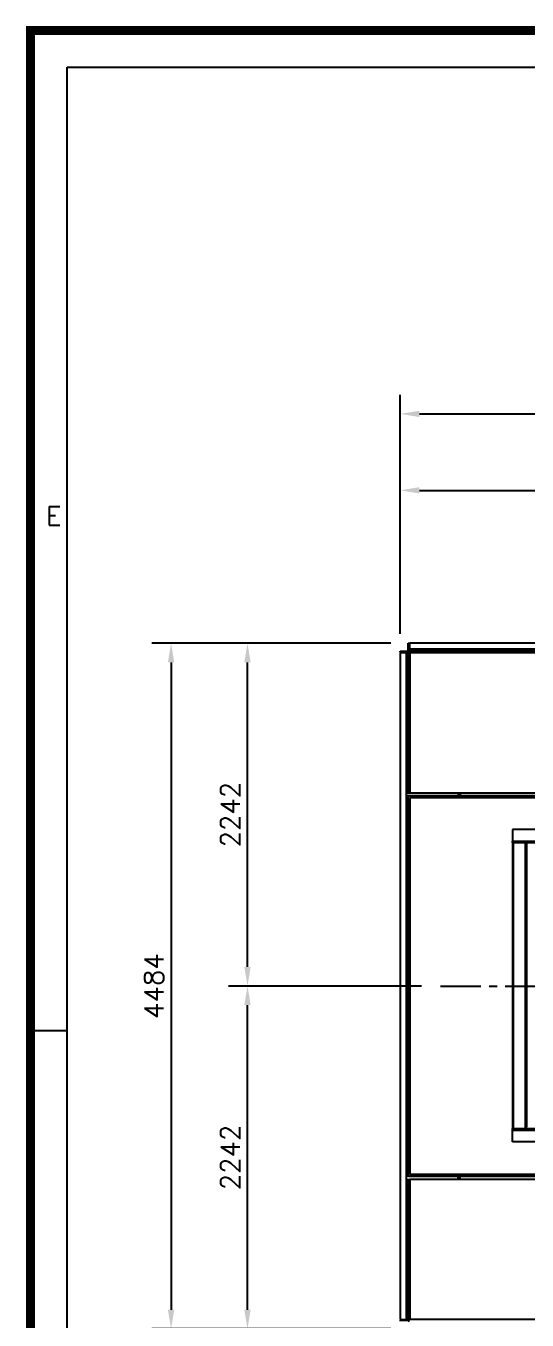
# Model space of a CAD drawing. Header units: millimetres. Extents: x 0 to 55611, y 0 to 32827.
# Drawn here: x 402 to 3682, y 23646 to 32111 of the extents above; entities that cross this region are included whole.
import ezdxf

# ---------------------------------------------------------------- set-up
doc = ezdxf.new("R2010")
doc.units = ezdxf.units.MM
doc.header["$LTSCALE"] = 10
doc.header["$PDSIZE"] = -1
doc.linetypes.add('CENTER', pattern=[50.8, 31.75, -6.35, 6.35, -6.35])
doc.linetypes.add('SLD-Continua', pattern=[0])
for name, color, linetype in [('EQUIPO', 30, 'SLD-Continua'), ('FIMSA-CENTROS', 3, 'CENTER'), ('STRUC', 5, 'SLD-Continua')]:
    doc.layers.add(name, color=color, linetype=linetype)
doc.styles.add('1', font='romans.shx', dxfattribs={"height": 125})
doc.styles.get("Standard").update_dxf_attribs({"font": 'romans.shx'})
doc.dimstyles.new('50', dxfattribs={"dimscale": 0, "dimtxt": 125, "dimasz": 125, "dimexe": 125, "dimexo": 125, "dimgap": 50, "dimtad": 1, "dimdec": 0, "dimlfac": 49.861111, "dimzin": 1, "dimtxsty": '1', "dimcen": 2.5, "dimclrd": 1, "dimclre": 1, "dimadec": 0, "dimazin": 0, "dimtfac": 1, "dimtdec": 0, "dimtmove": 0, "dimatfit": 3, "dimfxl": 1, "dimtzin": 1, "dimarcsym": 0})

# ---------------------------------------------------------------- blocks, each defined once
blk = doc.blocks.new('*D99')
at = {"color": 1, "lineweight": -2, "transparency": 16777216}
for p, q in [((2790.8, 28073.3), (1227.1, 28073.3)), ((1352.1, 27948.3), (1352.1, 23713.9)), ((2790.8, 23588.9), (1227.1, 23588.9))]:
    blk.add_line(p, q, dxfattribs=at)
at = {"color": 1, "transparency": 16777216}
for points in [[(1331.2, 27948.3), (1372.9, 27948.3), (1352.1, 28073.3)], [(1331.2, 23713.9), (1372.9, 23713.9), (1352.1, 23588.9)]]:
    blk.add_solid(points, dxfattribs=at)
at = {"layer": 'Defpoints', "color": 0, "transparency": 16777216}
for p in [(2915.8, 28073.3), (1352.1, 23588.9), (2915.8, 23588.9)]:
    blk.add_point(p, dxfattribs=at)
at = {"color": 0, "transparency": 16777216, "insert": (1177.1, 25831.1), "char_height": 125, "attachment_point": 2, "rotation": 90, "style": '1'}
blk.add_mtext('4484', dxfattribs=at)
blk = doc.blocks.new('*D100')
at = {"color": 1, "lineweight": -2, "transparency": 16777216}
for p, q in [((2990.5, 25831.1), (1727.1, 25831.1)), ((1852.1, 23713.9), (1852.1, 25706.1)), ((2790.8, 23588.9), (1727.1, 23588.9))]:
    blk.add_line(p, q, dxfattribs=at)
at = {"color": 1, "transparency": 16777216}
for points in [[(1831.2, 25706.1), (1872.9, 25706.1), (1852.1, 25831.1)], [(1831.2, 23713.9), (1872.9, 23713.9), (1852.1, 23588.9)]]:
    blk.add_solid(points, dxfattribs=at)
at = {"layer": 'Defpoints', "color": 0, "transparency": 16777216}
for p in [(1852.1, 25831.1), (3115.5, 25831.1), (2915.8, 23588.9)]:
    blk.add_point(p, dxfattribs=at)
at = {"color": 0, "transparency": 16777216, "insert": (1677.1, 24710), "char_height": 125, "attachment_point": 2, "rotation": 90, "style": '1'}
blk.add_mtext('2242', dxfattribs=at)
blk = doc.blocks.new('*D101')
at = {"color": 1, "lineweight": -2, "transparency": 16777216}
for p, q in [((2790.8, 28073.3), (1727.1, 28073.3)), ((1852.1, 25956.1), (1852.1, 27948.3)), ((2990.5, 25831.1), (1727.1, 25831.1))]:
    blk.add_line(p, q, dxfattribs=at)
at = {"color": 1, "transparency": 16777216}
for points in [[(1831.2, 27948.3), (1872.9, 27948.3), (1852.1, 28073.3)], [(1831.2, 25956.1), (1872.9, 25956.1), (1852.1, 25831.1)]]:
    blk.add_solid(points, dxfattribs=at)
at = {"layer": 'Defpoints', "color": 0, "transparency": 16777216}
for p in [(1852.1, 28073.3), (2915.8, 28073.3), (3115.5, 25831.1)]:
    blk.add_point(p, dxfattribs=at)
at = {"color": 0, "transparency": 16777216, "insert": (1677.1, 26952.2), "char_height": 125, "attachment_point": 2, "rotation": 90, "style": '1'}
blk.add_mtext('2242', dxfattribs=at)
blk = doc.blocks.new('*D102')
at = {"color": 1, "lineweight": -2, "transparency": 16777216}
for p, q in [((2852.1, 28134.6), (2852.1, 29698.3)), ((14281.6, 24592.9), (14281.6, 29698.3)), ((2977.1, 29573.3), (14156.6, 29573.3))]:
    blk.add_line(p, q, dxfattribs=at)
at = {"color": 1, "transparency": 16777216}
for points in [[(2977.1, 29594.1), (2977.1, 29552.5), (2852.1, 29573.3)], [(14156.6, 29594.1), (14156.6, 29552.5), (14281.6, 29573.3)]]:
    blk.add_solid(points, dxfattribs=at)
at = {"layer": 'Defpoints', "color": 0, "transparency": 16777216}
for p in [(14281.6, 29573.3), (2852.1, 28009.6), (14281.6, 24467.9)]:
    blk.add_point(p, dxfattribs=at)
at = {"color": 0, "transparency": 16777216, "insert": (8566.3, 29748.3), "char_height": 125, "attachment_point": 2, "style": '1'}
blk.add_mtext('11430', dxfattribs=at)
blk = doc.blocks.new('*D103')
at = {"color": 1, "lineweight": -2, "transparency": 16777216}
for p, q in [((2852.1, 28134.6), (2852.1, 29198.3)), ((11546.7, 26207.2), (11546.7, 29198.3)), ((2977.1, 29073.3), (11421.7, 29073.3))]:
    blk.add_line(p, q, dxfattribs=at)
at = {"color": 1, "transparency": 16777216}
for points in [[(2977.1, 29094.1), (2977.1, 29052.5), (2852.1, 29073.3)], [(11421.7, 29094.1), (11421.7, 29052.5), (11546.7, 29073.3)]]:
    blk.add_solid(points, dxfattribs=at)
at = {"layer": 'Defpoints', "color": 0, "transparency": 16777216}
for p in [(11546.7, 29073.3), (2852.1, 28009.6), (11546.7, 26082.2)]:
    blk.add_point(p, dxfattribs=at)
at = {"color": 0, "transparency": 16777216, "insert": (7199.4, 29248.3), "char_height": 125, "attachment_point": 2, "style": '1'}
blk.add_mtext('8695', dxfattribs=at)
blk = doc.blocks.new('*D105')
at = {"color": 1, "lineweight": -2, "transparency": 16777216}
for p, q in [((5677, 23836), (5677, 22463.9)), ((2852.1, 23527.6), (2852.1, 22463.9)), ((5552, 22588.9), (2977.1, 22588.9))]:
    blk.add_line(p, q, dxfattribs=at)
at = {"color": 1, "transparency": 16777216}
for points in [[(2977.1, 22609.7), (2977.1, 22568), (2852.1, 22588.9)], [(5552, 22609.7), (5552, 22568), (5677, 22588.9)]]:
    blk.add_solid(points, dxfattribs=at)
at = {"layer": 'Defpoints', "color": 0, "transparency": 16777216}
for p in [(5677, 23961), (2852.1, 23652.6), (2852.1, 22588.9)]:
    blk.add_point(p, dxfattribs=at)
at = {"color": 0, "transparency": 16777216, "insert": (4264.6, 22763.9), "char_height": 125, "attachment_point": 2, "style": '1'}
blk.add_mtext('2825', dxfattribs=at)

msp = doc.modelspace()

# ---------------------------------------------------------------- linework, layer by layer
for p, q in [((671.7, 31841.1), (48885.3, 31841.1)), ((671.7, 1241.1), (671.7, 31841.1))]:
    msp.add_line(p, q)
at = {"color": 7, "linetype": 'SLD-Continua', "lineweight": 25}
for p, q in [((2850.7, 28015.7), (2850.7, 28022)), ((2850.7, 28022), (2897, 28022)), ((2903.4, 28028.4), (2903.4, 28074.7)), ((2903.4, 28074.7), (2909.7, 28074.7)), ((2909.7, 28067.2), (2909.7, 28074.7)), ((2909.7, 28028.4), (2909.7, 28041.3)), ((2850.7, 28015.7), (2858.2, 28015.7)), ((2884.1, 28015.7), (2897, 28015.7)), ((2850.7, 23646.5), (2850.7, 23640.1)), ((2850.7, 23646.5), (2858.2, 23646.5)), ((2884.1, 23646.5), (2897, 23646.5))]:
    msp.add_line(p, q, dxfattribs=at)
at = {"color": 0}
msp.add_line((431.7, 25541.1), (671.7, 25541.1), dxfattribs=at)
at = {"const_width": 60}
msp.add_lwpolyline([(431.7, 32081.1), (49125.3, 32081.1), (49125.3, 1001.1), (431.7, 1001.1)], close=True, dxfattribs=at)
at = {"color": 7, "linetype": 'SLD-Continua', "lineweight": 25}
for centre, radius, start, end in [((2897, 28028.4), 12.7, 270, 0), ((2897, 28028.4), 6.35, 270, 0), ((2897, 23633.8), 12.7, 0, 90)]:
    msp.add_arc(centre, radius, start, end, dxfattribs=at)
at = {"layer": 'EQUIPO', "linetype": 'SLD-Continua', "lineweight": 25}
for p, q in [((3585.5, 26855), (3585.5, 26804)), ((8509.5, 26855), (3585.5, 26855)), ((3585.5, 26804), (3585.5, 26779)), ((3585.5, 26769), (3585.5, 26779)), ((3585.5, 26779), (3585.9, 26779)), ((3585.5, 26769), (3585.9, 26769)), ((3585.9, 26779), (3589.8, 26779)), ((3585.9, 26769), (3589.8, 26769)), ((3586.5, 26769), (3586.5, 24899)), ((3589.8, 26769), (3589.8, 26779)), ((3589.8, 26779), (4106, 26779)), ((3589.8, 26769), (4106, 26769)), ((3589.9, 26769), (3589.9, 24899)), ((3660, 26769), (3589.9, 26769)), ((3670.8, 24899), (3670.8, 26769)), ((3670.8, 24907.5), (3670.8, 26760.4)), ((3680.8, 26760.4), (3670.8, 26760.4)), ((3680.8, 24907.5), (3680.8, 26760.4)), ((3585.5, 24889), (3585.5, 24899)), ((3585.5, 24899), (3585.9, 24899)), ((3585.5, 24889), (3585.9, 24889)), ((3585.5, 24864), (3585.5, 24889)), ((3585.9, 24899), (3589.8, 24899)), ((3585.9, 24889), (3589.8, 24889)), ((3589.8, 24889), (3589.8, 24899)), ((3589.8, 24899), (4106, 24899)), ((3589.8, 24889), (4106, 24889)), ((3589.9, 24899), (3660, 24899)), ((3680.8, 24907.5), (3670.8, 24907.5)), ((3585.5, 24813), (3585.5, 24864)), ((8509.5, 24813), (3585.5, 24813))]:
    msp.add_line(p, q, dxfattribs=at)
at = {"layer": 'FIMSA-CENTROS', "ltscale": 0.833333}
msp.add_line((3115.5, 25831.1), (11842.8, 25831.1), dxfattribs=at)
at = {"layer": 'STRUC', "linetype": 'SLD-Continua', "lineweight": 25}
for p, q in [((2905.9, 28019.3), (2906.1, 28019.3)), ((2906.1, 28019.3), (2906.1, 28019.5)), ((4639.7, 28019.3), (2906.1, 28019.3)), ((2909.2, 28016.2), (2906.1, 28019.3)), ((2906.1, 28019.3), (2906.1, 27095.7)), ((2906.1, 28019.3), (2909.2, 28016.2)), ((4639.7, 28025.7), (2909.4, 28025.7)), ((2909.7, 28067.2), (2909.7, 28041.3)), ((2915.8, 28035.2), (2909.7, 28035.2)), ((2909.7, 28025.7), (2909.7, 28028.4)), ((2912.7, 28072.5), (2912.7, 28067.2)), ((2912.7, 28067.2), (2912.7, 28041.3)), ((2912.7, 28041.3), (2912.7, 28036)), ((4638.9, 28073.3), (2915.8, 28073.3)), ((4638.9, 28035.2), (2915.8, 28035.2)), ((3011.3, 28025.7), (3011.3, 28035.2)), ((2852.1, 28009.6), (2852.1, 23652.6)), ((2858.2, 28012.7), (2852.9, 28012.7)), ((2858.2, 28015.7), (2884.1, 28015.7)), ((2858.2, 28012.7), (2884.1, 28012.7)), ((2889.3, 28012.7), (2884.1, 28012.7)), ((2890.2, 28015.7), (2890.2, 28009.6)), ((2890.2, 28009.6), (2890.2, 23652.6)), ((2899.7, 28015.7), (2897, 28015.7)), ((2899.7, 28016), (2899.7, 27095.7)), ((2914.7, 28010.7), (2909.2, 28016.2)), ((4639.7, 28010.7), (2914.7, 28010.7)), ((2914.7, 28010.7), (2914.7, 27095.7)), ((2899.7, 27914.1), (2890.2, 27914.1)), ((2899.7, 27095.7), (2906.1, 27095.7)), ((2906.1, 27095.7), (2909.2, 27095.7)), ((2909.2, 27095.7), (2914.7, 27095.7)), ((2914.7, 27095.7), (4495.9, 27095.7)), ((3231.7, 27095.7), (3231.7, 27074.4)), ((3244.4, 27095.7), (3244.4, 27074.4)), ((2906.1, 27074.4), (2899.7, 27074.4)), ((2899.7, 24587.8), (2899.7, 27074.4)), ((4495.9, 27074.4), (2906.1, 27074.4)), ((2906.1, 24587.8), (2906.1, 27074.4)), ((2914.1, 27025.6), (2906.1, 27025.6)), ((3828.5, 27061.1), (2914.1, 27061.1)), ((2914.1, 27061.1), (2914.1, 24601.1)), ((2899.7, 25913.6), (2890.2, 25913.6)), ((2899.7, 25748.5), (2890.2, 25748.5)), ((2906.1, 24636.6), (2914.1, 24636.6)), ((2906.1, 24587.8), (2899.7, 24587.8)), ((2899.7, 24566.5), (2899.7, 23646.2)), ((2899.7, 24566.5), (2906.1, 24566.5)), ((2906.1, 24587.8), (4495.9, 24587.8)), ((2906.1, 24566.5), (2906.1, 23642.8)), ((2906.1, 24566.5), (2909.2, 24566.5)), ((2909.2, 24566.5), (2914.7, 24566.5)), ((2914.1, 24601.1), (3828.5, 24601.1)), ((4495.9, 24566.5), (2914.7, 24566.5)), ((2914.7, 24566.5), (2914.7, 23651.5)), ((3231.7, 24566.5), (3231.7, 24587.8)), ((3244.4, 24566.5), (3244.4, 24587.8)), ((2899.7, 23748.1), (2890.2, 23748.1)), ((2852.9, 23649.5), (2858.2, 23649.5)), ((2858.2, 23649.5), (2884.1, 23649.5)), ((2858.2, 23646.5), (2884.1, 23646.5)), ((2884.1, 23649.5), (2889.3, 23649.5)), ((2890.2, 23652.6), (2890.2, 23646.5)), ((2899.7, 23646.5), (2897, 23646.5)), ((2914.7, 23651.5), (2909.2, 23646)), ((2914.7, 23651.5), (4629.7, 23651.5))]:
    msp.add_line(p, q, dxfattribs=at)
for centre, start, end in [((2915.8, 28067.2), 120.52232, 180), ((2915.8, 28041.3), 180, 239.47768), ((2915.8, 28067.2), 90, 120.52232), ((2915.8, 28041.3), 239.47768, 270), ((2858.2, 28009.6), 149.47768, 180), ((2858.2, 28009.6), 90, 149.47768), ((2884.1, 28009.6), 30.52232, 90), ((2884.1, 28009.6), 0, 30.52232), ((2858.2, 23652.6), 180, 210.52232), ((2858.2, 23652.6), 210.52232, 270), ((2884.1, 23652.6), 270, 329.47768), ((2884.1, 23652.6), 329.47768, 0)]:
    msp.add_arc(centre, 6.1, start, end, dxfattribs=at)

# ---------------------------------------------------------------- texts
at = {"color": 0, "insert": (532.8, 28968.5), "char_height": 123.7, "attachment_point": 1}
msp.add_mtext('E', dxfattribs=at)

# ---------------------------------------------------------------- dimensions: what is measured, and where the dimension line sits
for base, p1, p2, picture, middle in [((14281.6064, 29573.3039), (2852.0783, 28009.5829), (14281.6064, 24467.9129), '*D102', (8566.3181, 29573.3039)), ((11546.7, 29073.3), (2852.1, 28009.6), (11546.7, 26082.2), '*D103', (7199.4, 29073.3)), ((2852.1, 22588.9), (5677, 23961), (2852.1, 23652.6), '*D105', (4264.6, 22588.9))]:
    dim = msp.add_linear_dim(base=base, p1=p1, p2=p2, dimstyle='50', override={"dimscale": 1, "dimlfac": 1})
    dim.commit()
    dim.dimension.update_dxf_attribs({"geometry": picture, "text_midpoint": middle, "dimtype": 160})
for base, p1, p2, picture, middle in [((1352.1, 23588.9), (2915.8, 28073.3), (2915.8, 23588.9), '*D99', (1352.1, 25831.1)), ((1852.1, 28073.3), (3115.5, 25831.1), (2915.8, 28073.3), '*D101', (1852.1, 26952.2)), ((1852.1, 25831.1), (2915.8, 23588.9), (3115.5, 25831.1), '*D100', (1852.1, 24710))]:
    dim = msp.add_linear_dim(base=base, p1=p1, p2=p2, angle=90, dimstyle='50', override={"dimscale": 1, "dimlfac": 1})
    dim.commit()
    dim.dimension.update_dxf_attribs({"geometry": picture, "text_midpoint": middle, "dimtype": 160})

doc.saveas('drawing.dxf')
